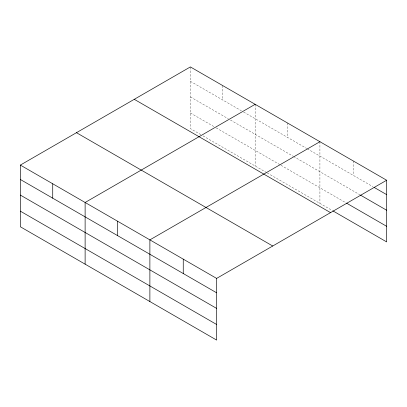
<?xml version="1.0" encoding="UTF-8"?>
<svg xmlns="http://www.w3.org/2000/svg" width="407" height="407" viewBox="0 0 407 407"><rect width="100%" height="100%" fill="white"/><g stroke="black" fill="none" stroke-linecap="round" stroke-linejoin="round"><path stroke-width="0.31" stroke-dasharray="2.04 1.53" d="M200.814 134.615L190.384 128.597L190.384 66.921M190.384 81.314L241.432 110.785M243.625 112.052L306.746 148.494M307.295 148.809L372.975 186.732M190.384 96.917L228.256 118.783M230.454 120.05L293.025 156.176M293.574 156.492L359.849 194.755M190.384 112.993L213.985 126.618M216.183 127.884L280.403 164.962M280.947 165.278L346.174 202.935M203.007 135.887L266.677 172.644M267.226 172.96L332.499 210.648M353.286 160.974L353.286 175.361M319.917 141.707L319.917 203.383M287.535 123.011L287.535 137.403M255.153 104.314L255.153 165.99M222.766 85.618L222.766 100.01"/><path stroke-width="0.61" d="M20.35 165.089L216.616 278.403L216.616 340.079L20.35 226.765L20.35 165.089L190.384 66.921L386.65 180.235L386.65 241.911L333.048 210.963M255.153 104.314L85.119 202.483L85.119 264.158M319.917 141.707L149.883 239.876L149.883 301.551M216.616 278.403L386.65 180.235M374.069 187.362L386.65 194.627M360.393 195.07L386.65 210.231M346.723 203.251L386.65 226.307M134.274 99.318L330.54 212.632M76.46 132.697L272.726 246.006M20.35 179.482L216.616 292.796M20.35 195.085L216.616 308.399M20.35 211.162L216.616 324.476M183.252 259.142L183.252 273.529M117.501 221.179L117.501 235.572M52.732 183.786L52.732 198.178"/></g></svg>
